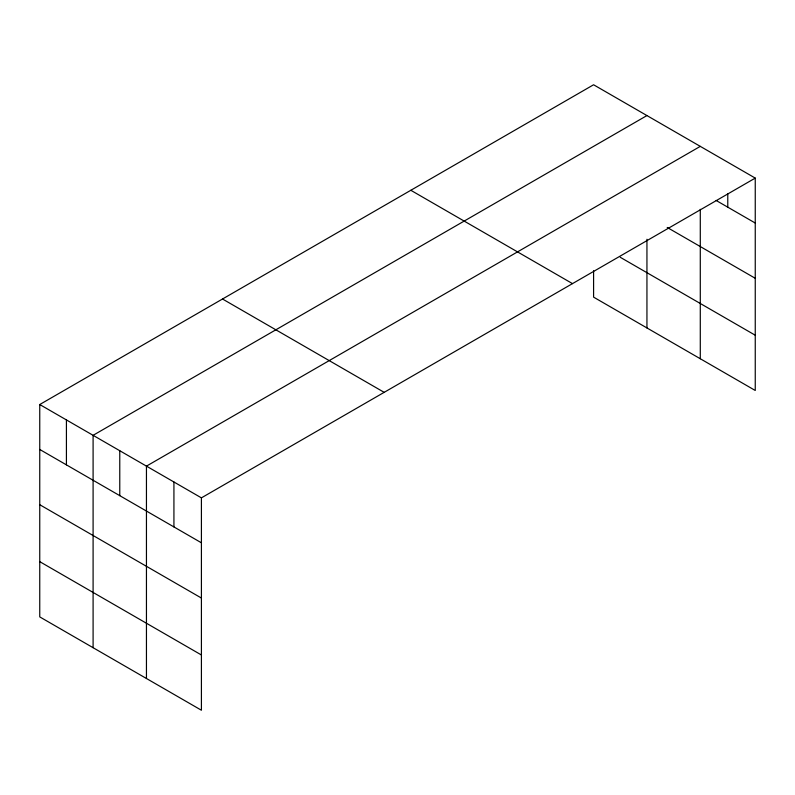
<?xml version="1.0" encoding="UTF-8"?>
<svg xmlns="http://www.w3.org/2000/svg" width="795" height="795" viewBox="0 0 795 795"><rect width="100%" height="100%" fill="white"/><g stroke="black" fill="none" stroke-linecap="round" stroke-linejoin="round"><path stroke-width="1.19" d="M39.75 404.526L201.413 497.859L201.413 710.233L39.75 616.9L39.75 404.526L593.587 84.767L755.25 178.1L755.25 390.474L593.587 297.141L593.587 270.717M646.941 115.563L93.095 435.322L93.095 647.696M700.286 146.369L146.449 466.128L146.449 678.503M201.413 497.859L755.25 178.1M716.136 200.459L755.25 223.037M667.214 227.459L755.25 278.29M620.269 257.292L755.25 335.222M410.826 190.283L572.48 283.616M222.52 299.009L384.174 392.342M39.75 449.463L201.413 542.796M39.75 504.716L201.413 598.049M39.75 561.648L201.413 654.981M727.773 193.811L727.773 207.167M700.286 209.323L700.286 358.744M646.941 239.275L646.941 327.938M173.926 481.989L173.926 526.926M119.767 450.725L119.767 495.663M66.422 419.929L66.422 464.866"/></g></svg>
